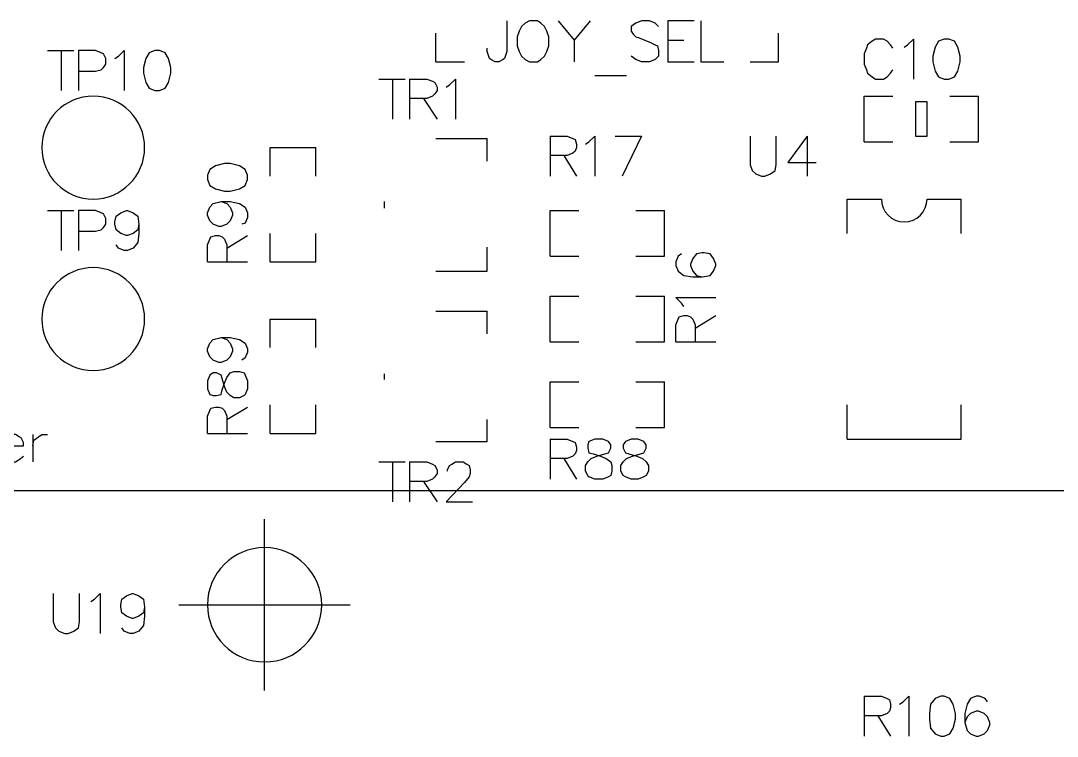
# Model space of a CAD drawing. Extents: x 38.11 to 42.78, y 50.2 to 57.
# Drawn here: x 40.536 to 41.444, y 52.51 to 53.136 of the extents above; entities that cross this region are included whole.
import ezdxf

# ---------------------------------------------------------------- set-up
doc = ezdxf.new("R2010")
doc.units = 0
doc.layers.get('0').update_dxf_attribs({"linetype": 'CONTINUOUS'})
doc.layers.add('gto', color=1, linetype='CONTINUOUS')

# ---------------------------------------------------------------- blocks, each defined once
blk = doc.blocks.new('D92')
blk.add_lwpolyline([(-0.005, -0.015), (0.005, -0.015), (0.005, 0.015), (-0.005, 0.015)], close=True)

msp = doc.modelspace()

# ---------------------------------------------------------------- linework, layer by layer
at = {"layer": 'gto', "color": 1}
for points in [[(40.962, 53.136), (40.962, 53.109), (40.96, 53.103), (40.959, 53.102), (40.955, 53.1), (40.952, 53.1), (40.948, 53.102), (40.947, 53.103), (40.945, 53.109), (40.945, 53.112)], [(40.982, 53.136), (40.978, 53.134), (40.975, 53.131), (40.973, 53.127), (40.971, 53.122), (40.971, 53.114), (40.973, 53.109), (40.975, 53.105), (40.978, 53.102), (40.982, 53.1), (40.989, 53.1), (40.992, 53.102), (40.995, 53.105), (40.997, 53.109), (40.999, 53.114), (40.999, 53.122), (40.997, 53.127), (40.995, 53.131), (40.992, 53.134), (40.989, 53.136), (40.982, 53.136)], [(41.007, 53.136), (41.021, 53.119), (41.021, 53.1)], [(41.035, 53.136), (41.021, 53.119)], [(41.095, 53.131), (41.092, 53.134), (41.087, 53.136), (41.08, 53.136), (41.075, 53.134), (41.071, 53.131), (41.071, 53.127), (41.073, 53.124), (41.075, 53.122), (41.078, 53.121), (41.088, 53.117), (41.092, 53.115), (41.094, 53.114), (41.095, 53.11), (41.095, 53.105), (41.092, 53.102), (41.087, 53.1), (41.08, 53.1), (41.075, 53.102), (41.071, 53.105)], [(41.126, 53.136), (41.103, 53.136), (41.103, 53.1), (41.126, 53.1)], [(41.132, 53.136), (41.132, 53.1), (41.152, 53.1)], [(40.9, 53.1), (40.9, 53.125)], [(41.103, 53.119), (41.117, 53.119)], [(41.2, 53.1), (41.2, 53.125)], [(41.3, 53.112), (41.298, 53.115), (41.295, 53.118), (41.292, 53.12), (41.285, 53.12), (41.282, 53.118), (41.278, 53.115), (41.277, 53.112), (41.275, 53.107), (41.275, 53.098), (41.277, 53.093), (41.278, 53.09), (41.282, 53.087), (41.285, 53.085), (41.292, 53.085), (41.295, 53.087), (41.298, 53.09), (41.3, 53.093)], [(41.31, 53.113), (41.313, 53.115), (41.318, 53.12), (41.318, 53.085)], [(41.345, 53.12), (41.34, 53.118), (41.337, 53.113), (41.335, 53.105), (41.335, 53.1), (41.337, 53.092), (41.34, 53.087), (41.345, 53.085), (41.349, 53.085), (41.354, 53.087), (41.357, 53.092), (41.359, 53.1), (41.359, 53.105), (41.357, 53.113), (41.354, 53.118), (41.349, 53.12), (41.345, 53.12)], [(40.56, 53.11), (40.583, 53.11)], [(40.572, 53.11), (40.572, 53.075)], [(40.587, 53.092), (40.602, 53.092), (40.607, 53.093), (40.609, 53.095), (40.611, 53.098), (40.611, 53.103), (40.609, 53.107), (40.607, 53.108), (40.602, 53.11), (40.587, 53.11), (40.587, 53.075)], [(40.619, 53.103), (40.622, 53.105), (40.627, 53.11), (40.627, 53.075)], [(40.654, 53.11), (40.649, 53.108), (40.646, 53.103), (40.644, 53.095), (40.644, 53.09), (40.646, 53.082), (40.649, 53.077), (40.654, 53.075), (40.658, 53.075), (40.663, 53.077), (40.666, 53.082), (40.668, 53.09), (40.668, 53.095), (40.666, 53.103), (40.663, 53.108), (40.658, 53.11), (40.654, 53.11)], [(40.9, 53.1), (40.925, 53.1)], [(41.175, 53.1), (41.2, 53.1)], [(40.85, 53.085), (40.873, 53.085)], [(40.862, 53.085), (40.862, 53.05)], [(40.877, 53.085), (40.877, 53.05)], [(40.877, 53.085), (40.892, 53.085), (40.897, 53.083), (40.899, 53.082), (40.901, 53.078), (40.901, 53.075), (40.899, 53.072), (40.897, 53.07), (40.892, 53.068), (40.877, 53.068)], [(40.909, 53.078), (40.912, 53.08), (40.917, 53.085), (40.917, 53.05)], [(41.039, 53.088), (41.067, 53.088)], [(40.889, 53.068), (40.901, 53.05)], [(41.275, 53.03), (41.275, 53.07), (41.3, 53.07)], [(41.35, 53.07), (41.375, 53.07)], [(41.375, 53.03), (41.375, 53.07)], [(41, 53.035), (41, 53)], [(41, 53.035), (41.015, 53.035), (41.02, 53.033), (41.022, 53.032), (41.023, 53.028), (41.023, 53.025), (41.022, 53.022), (41.02, 53.02), (41.015, 53.018), (41, 53.018)], [(41.031, 53.028), (41.034, 53.03), (41.039, 53.035), (41.039, 53)], [(41.057, 53.035), (41.08, 53.035)], [(41.08, 53.035), (41.063, 53)], [(41.175, 53.035), (41.175, 53.01), (41.177, 53.005), (41.18, 53.002), (41.185, 53), (41.188, 53), (41.193, 53.002), (41.197, 53.005), (41.198, 53.01), (41.198, 53.035)], [(41.225, 53.035), (41.208, 53.012), (41.233, 53.012)], [(41.225, 53.035), (41.225, 53)], [(40.9, 53.033), (40.945, 53.033)], [(40.945, 53.013), (40.945, 53.033)], [(41.275, 53.03), (41.3, 53.03)], [(41.35, 53.03), (41.375, 53.03)], [(40.755, 53.025), (40.795, 53.025)], [(40.755, 53), (40.755, 53.025)], [(40.795, 53), (40.795, 53.025)], [(41.012, 53.018), (41.023, 53)], [(40.7, 52.997), (40.702, 52.992), (40.707, 52.989), (40.715, 52.987), (40.72, 52.987), (40.728, 52.989), (40.733, 52.992), (40.735, 52.997), (40.735, 53.001), (40.733, 53.006), (40.728, 53.009), (40.72, 53.011), (40.715, 53.011), (40.707, 53.009), (40.702, 53.006), (40.7, 53.001), (40.7, 52.997)], [(41.26, 52.95), (41.26, 52.98), (41.29, 52.98)], [(41.33, 52.98), (41.36, 52.98)], [(41.36, 52.95), (41.36, 52.98)], [(40.712, 52.978), (40.717, 52.976), (40.72, 52.973), (40.722, 52.968), (40.722, 52.966), (40.72, 52.961), (40.717, 52.958), (40.712, 52.956), (40.71, 52.956), (40.705, 52.958), (40.702, 52.961), (40.7, 52.966), (40.7, 52.968), (40.702, 52.973), (40.705, 52.976), (40.712, 52.978), (40.72, 52.978), (40.728, 52.976), (40.733, 52.973), (40.735, 52.968), (40.735, 52.964), (40.733, 52.959), (40.73, 52.958)], [(40.855, 52.972), (40.855, 52.978)], [(40.56, 52.97), (40.583, 52.97)], [(40.572, 52.97), (40.572, 52.935)], [(40.587, 52.952), (40.602, 52.952), (40.607, 52.953), (40.609, 52.955), (40.611, 52.958), (40.611, 52.963), (40.609, 52.967), (40.607, 52.968), (40.602, 52.97), (40.587, 52.97), (40.587, 52.935)], [(40.64, 52.958), (40.639, 52.953), (40.635, 52.95), (40.63, 52.948), (40.629, 52.948), (40.624, 52.95), (40.62, 52.953), (40.619, 52.958), (40.619, 52.96), (40.62, 52.965), (40.624, 52.968), (40.629, 52.97), (40.63, 52.97), (40.635, 52.968), (40.639, 52.965), (40.64, 52.958), (40.64, 52.95), (40.639, 52.942), (40.635, 52.937), (40.63, 52.935), (40.627, 52.935), (40.622, 52.937), (40.62, 52.94)], [(41, 52.97), (41.025, 52.97)], [(41, 52.93), (41, 52.97)], [(41.075, 52.93), (41.1, 52.93), (41.1, 52.97)], [(41.075, 52.97), (41.1, 52.97)], [(40.7, 52.925), (40.7, 52.94), (40.702, 52.945), (40.703, 52.947), (40.707, 52.948), (40.71, 52.948), (40.713, 52.947), (40.715, 52.945), (40.717, 52.94), (40.717, 52.925)], [(40.717, 52.937), (40.735, 52.948)], [(40.755, 52.925), (40.755, 52.95)], [(40.755, 52.925), (40.795, 52.925), (40.795, 52.95)], [(40.945, 52.917), (40.945, 52.938)], [(41, 52.93), (41.025, 52.93)], [(41.115, 52.932), (41.112, 52.93), (41.11, 52.925), (41.11, 52.922), (41.112, 52.917), (41.117, 52.913), (41.125, 52.912), (41.133, 52.912), (41.14, 52.913), (41.143, 52.917), (41.145, 52.922), (41.145, 52.923), (41.143, 52.928), (41.14, 52.932), (41.135, 52.933), (41.133, 52.933), (41.128, 52.932), (41.125, 52.928), (41.123, 52.923), (41.123, 52.922), (41.125, 52.917), (41.128, 52.913), (41.133, 52.912)], [(40.7, 52.925), (40.735, 52.925)], [(40.9, 52.917), (40.945, 52.917)], [(41, 52.855), (41, 52.895), (41.025, 52.895)], [(41.075, 52.895), (41.1, 52.895)], [(41.1, 52.855), (41.1, 52.895)], [(41.117, 52.886), (41.115, 52.889), (41.11, 52.894), (41.145, 52.894)], [(40.9, 52.882), (40.945, 52.882)], [(40.945, 52.862), (40.945, 52.882)], [(40.755, 52.875), (40.795, 52.875)], [(40.755, 52.85), (40.755, 52.875)], [(40.795, 52.85), (40.795, 52.875)], [(41.11, 52.855), (41.11, 52.87), (41.112, 52.875), (41.113, 52.877), (41.117, 52.878), (41.12, 52.878), (41.123, 52.877), (41.125, 52.875), (41.127, 52.87), (41.127, 52.855)], [(41.127, 52.867), (41.145, 52.878)], [(40.712, 52.859), (40.717, 52.857), (40.72, 52.854), (40.722, 52.849), (40.722, 52.847), (40.72, 52.842), (40.717, 52.839), (40.712, 52.837), (40.71, 52.837), (40.705, 52.839), (40.702, 52.842), (40.7, 52.847), (40.7, 52.849), (40.702, 52.854), (40.705, 52.857), (40.712, 52.859), (40.72, 52.859), (40.728, 52.857), (40.733, 52.854), (40.735, 52.849), (40.735, 52.846), (40.733, 52.841), (40.73, 52.839)], [(41, 52.855), (41.025, 52.855)], [(41.075, 52.855), (41.1, 52.855)], [(41.11, 52.855), (41.145, 52.855)], [(40.7, 52.814), (40.702, 52.809), (40.705, 52.808), (40.708, 52.808), (40.712, 52.809), (40.713, 52.813), (40.715, 52.819), (40.717, 52.824), (40.72, 52.828), (40.723, 52.829), (40.728, 52.829), (40.732, 52.828), (40.733, 52.826), (40.735, 52.821), (40.735, 52.814), (40.733, 52.809), (40.732, 52.808), (40.728, 52.806), (40.723, 52.806), (40.72, 52.808), (40.717, 52.811), (40.715, 52.816), (40.713, 52.823), (40.712, 52.826), (40.708, 52.828), (40.705, 52.828), (40.702, 52.826), (40.7, 52.821), (40.7, 52.814)], [(40.855, 52.822), (40.855, 52.827)], [(41, 52.78), (41, 52.82), (41.025, 52.82)], [(41.075, 52.82), (41.1, 52.82)], [(41.1, 52.78), (41.1, 52.82)], [(40.755, 52.775), (40.755, 52.8)], [(40.755, 52.775), (40.795, 52.775), (40.795, 52.8)], [(41.26, 52.77), (41.26, 52.8)], [(41.26, 52.77), (41.36, 52.77), (41.36, 52.8)], [(40.7, 52.775), (40.7, 52.79), (40.702, 52.795), (40.703, 52.797), (40.707, 52.798), (40.71, 52.798), (40.713, 52.797), (40.715, 52.795), (40.717, 52.79), (40.717, 52.775)], [(40.717, 52.787), (40.735, 52.798)], [(40.945, 52.768), (40.945, 52.787)], [(40.518, 52.764), (40.539, 52.764), (40.539, 52.767), (40.537, 52.771), (40.535, 52.772), (40.532, 52.774), (40.527, 52.774), (40.523, 52.772), (40.52, 52.769), (40.518, 52.764), (40.518, 52.76), (40.52, 52.755), (40.523, 52.752), (40.527, 52.75), (40.532, 52.75), (40.535, 52.752), (40.539, 52.755)], [(40.547, 52.774), (40.547, 52.75)], [(40.547, 52.764), (40.548, 52.769), (40.552, 52.772), (40.555, 52.774), (40.56, 52.774)], [(40.7, 52.775), (40.735, 52.775)], [(41, 52.78), (41.025, 52.78)], [(41.075, 52.78), (41.1, 52.78)], [(40.9, 52.768), (40.945, 52.768)], [(41, 52.77), (41, 52.735)], [(41, 52.77), (41.015, 52.77), (41.02, 52.768), (41.022, 52.767), (41.023, 52.763), (41.023, 52.76), (41.022, 52.757), (41.02, 52.755), (41.015, 52.753), (41, 52.753)], [(41.039, 52.77), (41.034, 52.768), (41.033, 52.765), (41.033, 52.762), (41.034, 52.758), (41.038, 52.757), (41.044, 52.755), (41.049, 52.753), (41.053, 52.75), (41.054, 52.747), (41.054, 52.742), (41.053, 52.738), (41.051, 52.737), (41.046, 52.735), (41.039, 52.735), (41.034, 52.737), (41.033, 52.738), (41.031, 52.742), (41.031, 52.747), (41.033, 52.75), (41.036, 52.753), (41.041, 52.755), (41.048, 52.757), (41.051, 52.758), (41.053, 52.762), (41.053, 52.765), (41.051, 52.768), (41.046, 52.77), (41.039, 52.77)], [(41.071, 52.77), (41.066, 52.768), (41.064, 52.765), (41.064, 52.762), (41.066, 52.758), (41.069, 52.757), (41.076, 52.755), (41.081, 52.753), (41.084, 52.75), (41.086, 52.747), (41.086, 52.742), (41.084, 52.738), (41.082, 52.737), (41.077, 52.735), (41.071, 52.735), (41.066, 52.737), (41.064, 52.738), (41.062, 52.742), (41.062, 52.747), (41.064, 52.75), (41.067, 52.753), (41.072, 52.755), (41.079, 52.757), (41.082, 52.758), (41.084, 52.762), (41.084, 52.765), (41.082, 52.768), (41.077, 52.77), (41.071, 52.77)], [(41.012, 52.753), (41.023, 52.735)], [(40.85, 52.75), (40.873, 52.75)], [(40.862, 52.75), (40.862, 52.715)], [(40.877, 52.75), (40.877, 52.715)], [(40.877, 52.75), (40.892, 52.75), (40.897, 52.748), (40.899, 52.747), (40.901, 52.743), (40.901, 52.74), (40.899, 52.737), (40.897, 52.735), (40.892, 52.733), (40.877, 52.733)], [(40.91, 52.742), (40.91, 52.743), (40.912, 52.747), (40.914, 52.748), (40.917, 52.75), (40.924, 52.75), (40.927, 52.748), (40.929, 52.747), (40.93, 52.743), (40.93, 52.74), (40.929, 52.737), (40.925, 52.732), (40.909, 52.715), (40.932, 52.715)], [(40.889, 52.733), (40.901, 52.715)], [(38.685, 52.725), (41.993, 52.725)], [(38.686, 52.725), (41.994, 52.725)], [(40.75, 52.55), (40.75, 52.7)], [(40.565, 52.635), (40.565, 52.61), (40.567, 52.605), (40.57, 52.602), (40.575, 52.6), (40.578, 52.6), (40.583, 52.602), (40.587, 52.605), (40.588, 52.61), (40.588, 52.635)], [(40.598, 52.628), (40.601, 52.63), (40.606, 52.635), (40.606, 52.6)], [(40.645, 52.623), (40.644, 52.618), (40.64, 52.615), (40.635, 52.613), (40.634, 52.613), (40.629, 52.615), (40.625, 52.618), (40.624, 52.623), (40.624, 52.625), (40.625, 52.63), (40.629, 52.633), (40.634, 52.635), (40.635, 52.635), (40.64, 52.633), (40.644, 52.63), (40.645, 52.623), (40.645, 52.615), (40.644, 52.607), (40.64, 52.602), (40.635, 52.6), (40.632, 52.6), (40.627, 52.602), (40.625, 52.605)], [(40.675, 52.625), (40.825, 52.625)], [(41.275, 52.545), (41.275, 52.51)], [(41.275, 52.545), (41.29, 52.545), (41.295, 52.543), (41.297, 52.542), (41.298, 52.538), (41.298, 52.535), (41.297, 52.532), (41.295, 52.53), (41.29, 52.528), (41.275, 52.528)], [(41.306, 52.538), (41.309, 52.54), (41.314, 52.545), (41.314, 52.51)], [(41.342, 52.545), (41.337, 52.543), (41.333, 52.538), (41.332, 52.53), (41.332, 52.525), (41.333, 52.517), (41.337, 52.512), (41.342, 52.51), (41.345, 52.51), (41.35, 52.512), (41.353, 52.517), (41.355, 52.525), (41.355, 52.53), (41.353, 52.538), (41.35, 52.543), (41.345, 52.545), (41.342, 52.545)], [(41.383, 52.54), (41.381, 52.543), (41.376, 52.545), (41.373, 52.545), (41.368, 52.543), (41.365, 52.538), (41.363, 52.53), (41.363, 52.522), (41.365, 52.515), (41.368, 52.512), (41.373, 52.51), (41.375, 52.51), (41.38, 52.512), (41.383, 52.515), (41.385, 52.52), (41.385, 52.522), (41.383, 52.527), (41.38, 52.53), (41.375, 52.532), (41.373, 52.532), (41.368, 52.53), (41.365, 52.527), (41.363, 52.522)], [(41.287, 52.528), (41.298, 52.51)]]:
    msp.add_lwpolyline(points, dxfattribs=at)
for points in [[(40.645, 53.025), (40.645, 53.025, 1), (40.555, 53.025), (40.555, 53.025), (40.555, 53.025, 1), (40.645, 53.025), (40.645, 53.025)], [(41.29, 52.98), (41.29, 52.98, 1), (41.33, 52.98), (41.33, 52.98)], [(40.645, 52.875), (40.645, 52.875, 1), (40.555, 52.875), (40.555, 52.875), (40.555, 52.875, 1), (40.645, 52.875), (40.645, 52.875)], [(40.8, 52.625), (40.8, 52.625, 1), (40.7, 52.625), (40.7, 52.625), (40.7, 52.625, 1), (40.8, 52.625), (40.8, 52.625)]]:
    msp.add_lwpolyline(points, format="xyb", dxfattribs=at)

# ---------------------------------------------------------------- block references
at = {"layer": 'gto'}
msp.add_blockref('D92', (41.325, 53.05), dxfattribs=at)

doc.saveas('drawing.dxf')
